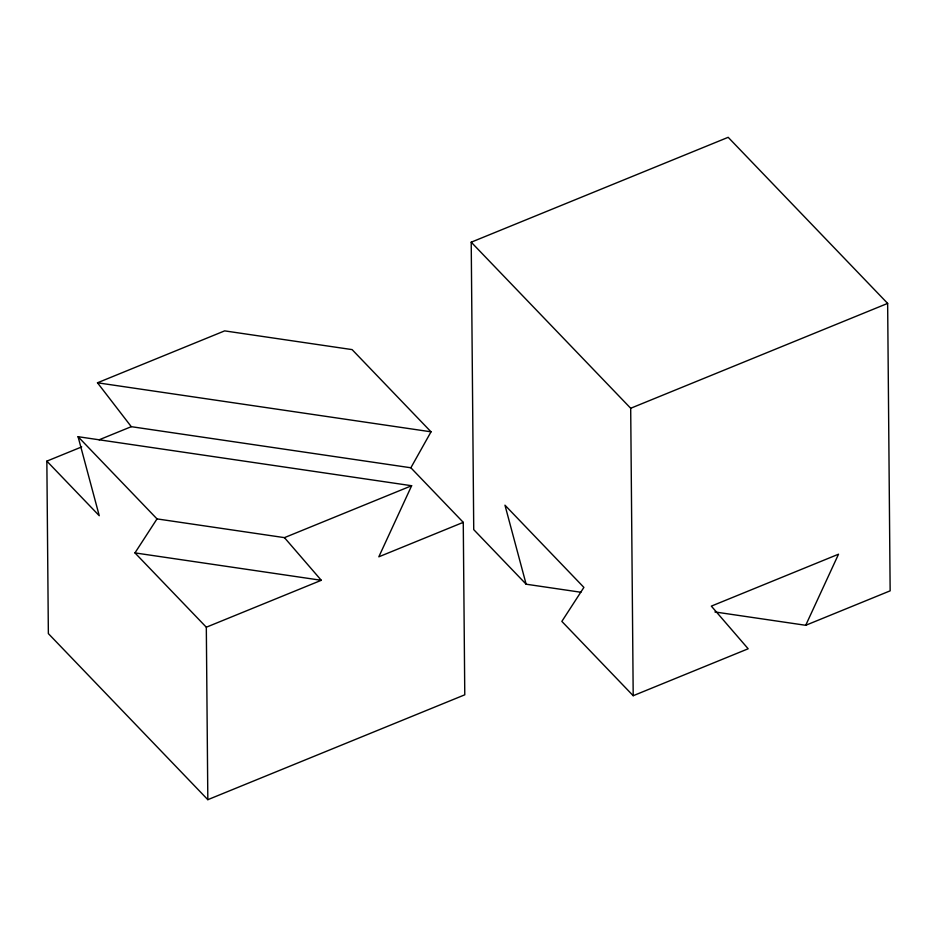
<?xml version="1.0" encoding="UTF-8"?>
<svg xmlns="http://www.w3.org/2000/svg" width="937" height="937" viewBox="0 0 937 937"><rect width="100%" height="100%" fill="white"/><g stroke="black" fill="none" stroke-linecap="round" stroke-linejoin="round"><path stroke-width="1.41" d="M81.695 446.914L46.85 461.133L99.252 515.713L78.076 436.701L411.636 485.729L378.829 556.812L463.265 522.354L410.863 467.774L131.285 426.675L99.123 439.804M714.919 611.955L805.715 625.295L838.521 554.212L711.335 606.122L748.171 648.779L633.201 695.711L561.849 621.395L583.892 587.394L504.961 505.184L526.137 584.208L580.893 592.254M410.863 467.774L431.032 431.816L352.101 349.606L224.657 330.878L97.483 382.788L131.285 426.675M463.265 522.354L464.775 694.809L207.827 799.683L206.316 627.216L134.963 552.9L157.018 518.899L284.45 537.639L411.636 485.729M526.137 584.208L473.735 529.628L471.217 242.191L728.178 137.317L887.644 303.401L890.15 590.837L805.715 625.295M633.201 695.711L630.695 408.263L887.644 303.401M206.316 627.216L321.297 580.296L284.45 537.639M97.483 382.788L431.032 431.816M134.963 552.9L321.297 580.296M471.217 242.191L630.695 408.263M78.076 436.701L157.018 518.899M207.827 799.683L48.361 633.599L46.85 461.133"/></g></svg>
